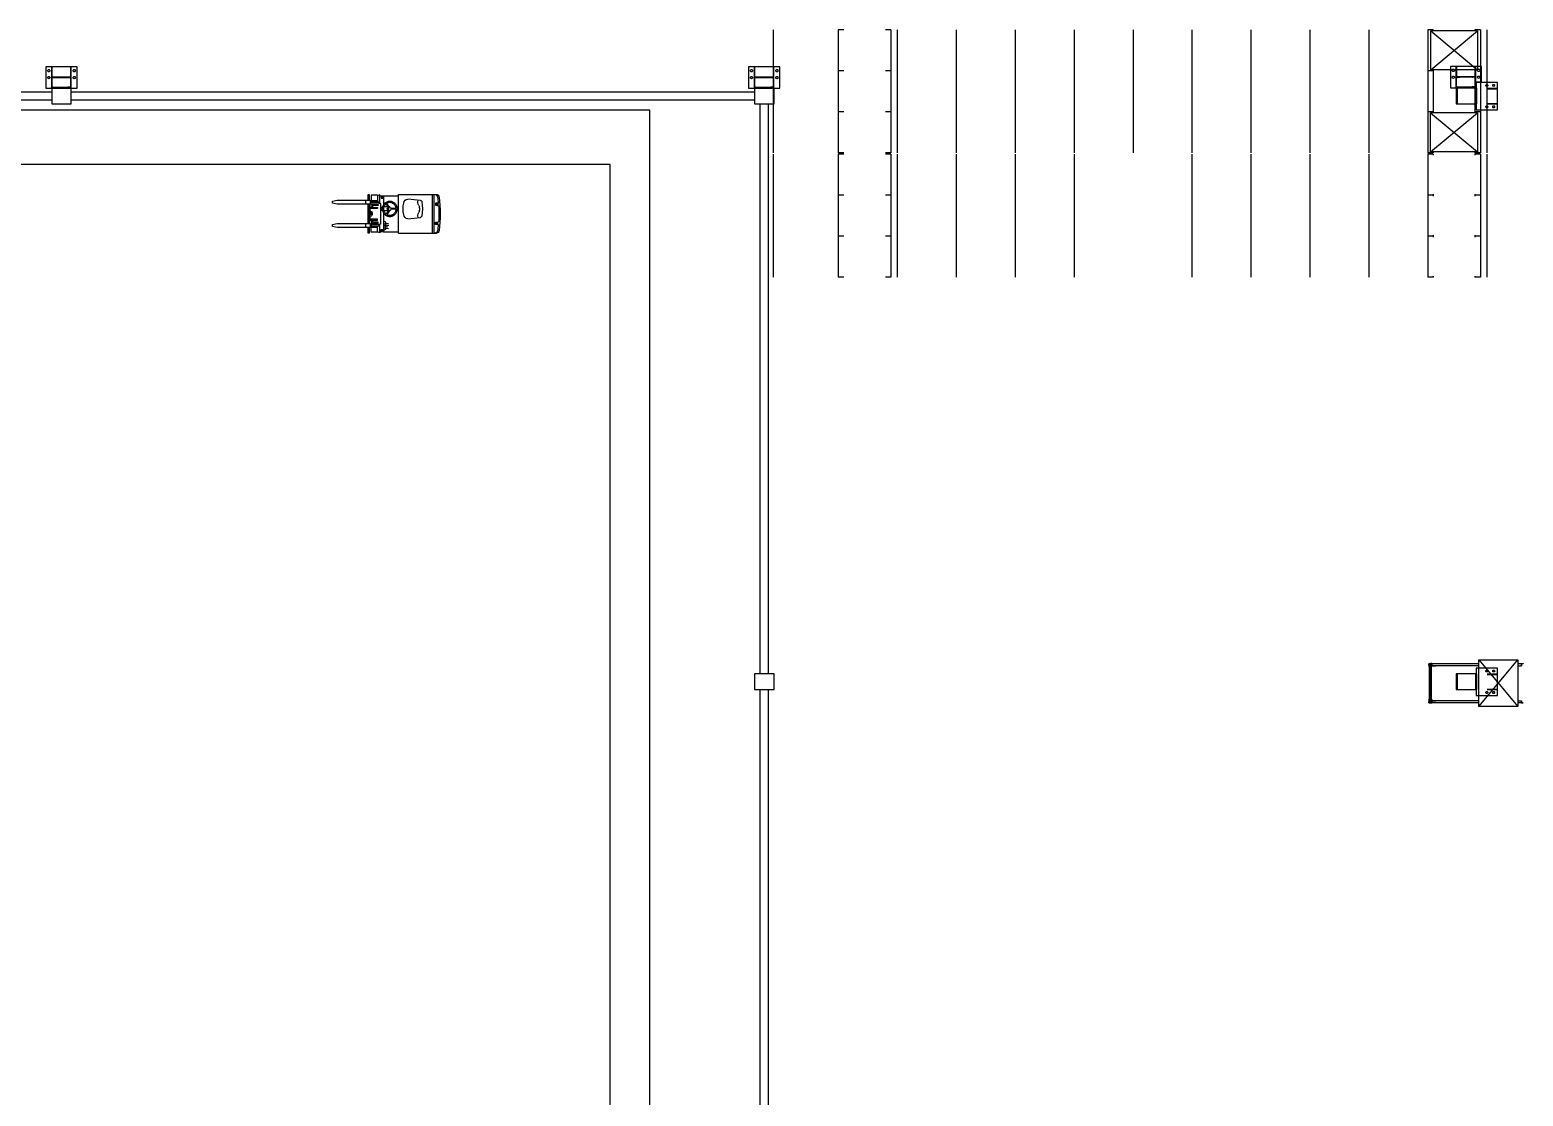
# Model space of a CAD drawing. Header units: metres. Extents: x 2 to 323, y -2 to 254.
# Drawn here: x 202.51 to 240.76, y 86.95 to 114.26 of the extents above; entities that cross this region are included whole.
import ezdxf

# ---------------------------------------------------------------- set-up
doc = ezdxf.new("R2010")
doc.units = ezdxf.units.M
doc.layers.add('REFERENCIA', color=7, linetype='Continuous')

msp = doc.modelspace()

# ---------------------------------------------------------------- linework, layer by layer
at = {"layer": 'REFERENCIA'}
for p, q in [((221.546, 114.258), (221.546, 111.108)), ((223.216, 114.258), (223.216, 111.108)), ((223.356, 114.258), (223.216, 114.258)), ((223.356, 114.258), (223.216, 114.258)), ((223.216, 114.258), (223.216, 111.108)), ((224.566, 114.258), (224.426, 114.258)), ((224.566, 114.258), (224.566, 111.108)), ((224.726, 114.258), (224.726, 111.108)), ((224.726, 114.258), (224.726, 111.108)), ((224.726, 114.258), (224.726, 111.108)), ((226.236, 114.258), (226.236, 111.108)), ((226.236, 114.258), (226.236, 111.108)), ((227.746, 114.258), (227.746, 111.108)), ((227.746, 114.258), (227.746, 111.108)), ((227.746, 114.258), (227.746, 111.108)), ((227.746, 114.258), (227.746, 111.108)), ((227.746, 114.258), (227.746, 111.108)), ((229.256, 114.258), (229.256, 111.108)), ((229.256, 114.258), (229.256, 111.108)), ((229.256, 114.258), (229.256, 111.108)), ((229.256, 114.258), (229.256, 111.108)), ((229.256, 114.258), (229.256, 111.108)), ((230.766, 114.258), (230.766, 111.108)), ((230.766, 114.258), (230.766, 111.108)), ((230.766, 114.258), (230.766, 111.108)), ((230.766, 114.258), (230.766, 111.108)), ((230.766, 114.258), (230.766, 111.108)), ((232.276, 114.258), (232.276, 111.108)), ((232.276, 114.258), (232.276, 111.108)), ((232.276, 114.258), (232.276, 111.108)), ((232.276, 114.258), (232.276, 111.108)), ((232.276, 114.258), (232.276, 111.108)), ((233.786, 114.258), (233.786, 111.108)), ((233.786, 114.258), (233.786, 111.108)), ((233.786, 114.258), (233.786, 111.108)), ((233.786, 114.258), (233.786, 111.108)), ((233.786, 114.258), (233.786, 111.108)), ((235.296, 114.258), (235.296, 111.108)), ((235.296, 114.258), (235.296, 111.108)), ((235.296, 114.258), (235.296, 111.108)), ((235.296, 114.258), (235.296, 111.108)), ((235.296, 114.258), (235.296, 111.108)), ((236.806, 114.258), (236.806, 111.108)), ((236.806, 114.258), (236.806, 111.108)), ((236.806, 114.258), (236.806, 111.108)), ((236.806, 114.258), (236.806, 111.108)), ((236.806, 114.258), (236.806, 111.108)), ((238.316, 114.258), (238.316, 111.108)), ((238.316, 114.258), (238.316, 111.108)), ((238.316, 114.258), (238.316, 111.108)), ((238.456, 114.258), (238.316, 114.258)), ((238.316, 114.258), (238.316, 111.108)), ((238.316, 114.258), (238.316, 111.108)), ((238.316, 114.258), (238.316, 111.108)), ((238.393, 113.233), (238.393, 114.233)), ((239.593, 114.233), (238.393, 114.233)), ((238.393, 113.233), (239.593, 114.233)), ((238.393, 114.233), (239.593, 113.233)), ((238.456, 114.258), (238.456, 114.233)), ((239.666, 114.258), (239.526, 114.258)), ((239.526, 114.258), (239.526, 114.233)), ((239.666, 114.258), (239.526, 114.258)), ((239.526, 114.258), (239.526, 114.233)), ((239.593, 114.233), (239.593, 113.233)), ((239.666, 114.258), (239.666, 111.108)), ((239.666, 114.258), (239.666, 111.108)), ((239.826, 114.258), (239.826, 111.108)), ((239.826, 114.258), (239.826, 111.108)), ((239.826, 114.258), (239.826, 111.108)), ((239.826, 114.258), (239.826, 111.108)), ((239.826, 114.258), (239.826, 111.108)), ((203.08, 113.292), (203.068, 113.292)), ((203.068, 113.042), (203.068, 113.292)), ((203.08, 113.292), (203.068, 113.292)), ((203.068, 113.042), (203.068, 113.292)), ((203.08, 113.042), (203.08, 113.292)), ((203.08, 113.042), (203.08, 113.292)), ((203.568, 113.292), (203.556, 113.292)), ((203.556, 113.042), (203.556, 113.292)), ((203.568, 113.292), (203.556, 113.292)), ((203.556, 113.042), (203.556, 113.292)), ((203.568, 113.042), (203.568, 113.292)), ((203.568, 113.042), (203.568, 113.292)), ((221.08, 113.292), (221.068, 113.292)), ((221.068, 113.042), (221.068, 113.292)), ((221.08, 113.292), (221.068, 113.292)), ((221.068, 113.042), (221.068, 113.292)), ((221.08, 113.042), (221.08, 113.292)), ((221.08, 113.042), (221.08, 113.292)), ((221.568, 113.292), (221.556, 113.292)), ((221.556, 113.042), (221.556, 113.292)), ((221.568, 113.292), (221.556, 113.292)), ((221.556, 113.042), (221.556, 113.292)), ((221.568, 113.042), (221.568, 113.292)), ((221.568, 113.042), (221.568, 113.292)), ((239.593, 113.233), (238.393, 113.233)), ((238.456, 113.233), (238.456, 113.183)), ((239.058, 113.301), (239.046, 113.301)), ((239.046, 113.051), (239.046, 113.301)), ((239.058, 113.301), (239.046, 113.301)), ((239.046, 113.051), (239.046, 113.301)), ((239.058, 113.051), (239.058, 113.301)), ((239.058, 113.051), (239.058, 113.301)), ((239.546, 113.301), (239.534, 113.301)), ((239.534, 113.051), (239.534, 113.301)), ((239.546, 113.301), (239.534, 113.301)), ((239.534, 113.051), (239.534, 113.301)), ((239.546, 113.051), (239.546, 113.301)), ((239.546, 113.051), (239.546, 113.301)), ((203.068, 113.042), (203.159, 113.042)), ((203.068, 112.782), (203.068, 113.042)), ((203.068, 113.042), (203.159, 113.042)), ((203.068, 112.782), (203.068, 113.042)), ((203.078, 112.807), (203.078, 113.017)), ((203.078, 112.807), (203.078, 113.017)), ((203.09, 113.03), (203.153, 113.034)), ((203.09, 113.03), (203.153, 113.034)), ((203.159, 113.041), (203.159, 113.042)), ((203.159, 113.041), (203.159, 113.042)), ((203.478, 113.041), (203.478, 113.042)), ((203.568, 113.042), (203.478, 113.042)), ((203.478, 113.041), (203.478, 113.042)), ((203.568, 113.042), (203.478, 113.042)), ((203.546, 113.03), (203.484, 113.034)), ((203.546, 113.03), (203.484, 113.034)), ((203.558, 112.807), (203.558, 113.017)), ((203.558, 112.807), (203.558, 113.017)), ((203.568, 112.782), (203.568, 113.042)), ((203.568, 112.782), (203.568, 113.042)), ((221.068, 113.042), (221.159, 113.042)), ((221.068, 112.782), (221.068, 113.042)), ((221.068, 113.042), (221.159, 113.042)), ((221.068, 112.782), (221.068, 113.042)), ((221.078, 112.807), (221.078, 113.017)), ((221.078, 112.807), (221.078, 113.017)), ((221.09, 113.03), (221.153, 113.034)), ((221.09, 113.03), (221.153, 113.034)), ((221.159, 113.041), (221.159, 113.042)), ((221.159, 113.041), (221.159, 113.042)), ((221.478, 113.041), (221.478, 113.042)), ((221.568, 113.042), (221.478, 113.042)), ((221.478, 113.041), (221.478, 113.042)), ((221.568, 113.042), (221.478, 113.042)), ((221.546, 113.03), (221.484, 113.034)), ((221.546, 113.03), (221.484, 113.034)), ((221.558, 112.807), (221.558, 113.017)), ((221.558, 112.807), (221.558, 113.017)), ((221.568, 112.782), (221.568, 113.042)), ((221.568, 112.782), (221.568, 113.042)), ((223.356, 113.208), (223.216, 113.208)), ((223.356, 113.208), (223.216, 113.208)), ((224.566, 113.208), (224.426, 113.208)), ((238.456, 113.208), (238.316, 113.208)), ((238.456, 113.183), (238.456, 112.133)), ((239.046, 113.051), (239.136, 113.051)), ((239.046, 112.791), (239.046, 113.051)), ((239.046, 113.051), (239.136, 113.051)), ((239.046, 112.791), (239.046, 113.051)), ((239.056, 112.816), (239.056, 113.026)), ((239.056, 112.816), (239.056, 113.026)), ((239.068, 113.039), (239.13, 113.043)), ((239.068, 113.039), (239.13, 113.043)), ((239.136, 113.05), (239.136, 113.051)), ((239.136, 113.05), (239.136, 113.051)), ((239.455, 113.05), (239.455, 113.051)), ((239.546, 113.051), (239.455, 113.051)), ((239.455, 113.05), (239.455, 113.051)), ((239.546, 113.051), (239.455, 113.051)), ((239.524, 113.039), (239.461, 113.043)), ((239.524, 113.039), (239.461, 113.043)), ((239.526, 113.183), (239.526, 112.133)), ((239.536, 112.816), (239.536, 113.026)), ((239.536, 112.816), (239.536, 113.026)), ((239.546, 112.791), (239.546, 113.051)), ((239.546, 112.791), (239.546, 113.051)), ((185.546, 112.67), (203.071, 112.67)), ((185.546, 112.47), (203.071, 112.47)), ((203.546, 112.761), (203.046, 112.761)), ((203.546, 112.761), (203.046, 112.761)), ((203.068, 112.782), (203.159, 112.782)), ((203.068, 112.782), (203.159, 112.782)), ((203.09, 112.794), (203.153, 112.789)), ((203.09, 112.794), (203.153, 112.789)), ((203.159, 112.783), (203.159, 112.782)), ((203.159, 112.783), (203.159, 112.782)), ((203.478, 112.783), (203.478, 112.782)), ((203.478, 112.783), (203.478, 112.782)), ((203.568, 112.782), (203.478, 112.782)), ((203.568, 112.782), (203.478, 112.782)), ((203.546, 112.794), (203.484, 112.789)), ((203.546, 112.794), (203.484, 112.789)), ((203.568, 112.67), (221.071, 112.67)), ((203.568, 112.47), (221.071, 112.47)), ((221.068, 112.782), (221.159, 112.782)), ((221.068, 112.782), (221.159, 112.782)), ((221.09, 112.794), (221.153, 112.789)), ((221.09, 112.794), (221.153, 112.789)), ((221.159, 112.783), (221.159, 112.782)), ((221.159, 112.783), (221.159, 112.782)), ((221.478, 112.783), (221.478, 112.782)), ((221.478, 112.783), (221.478, 112.782)), ((221.568, 112.782), (221.478, 112.782)), ((221.568, 112.782), (221.478, 112.782)), ((221.546, 112.794), (221.484, 112.789)), ((221.546, 112.794), (221.484, 112.789)), ((239.046, 112.791), (239.136, 112.791)), ((239.046, 112.791), (239.136, 112.791)), ((239.046, 112.761), (239.046, 112.361)), ((239.546, 112.761), (239.046, 112.761)), ((239.046, 112.761), (239.046, 112.361)), ((239.546, 112.761), (239.046, 112.761)), ((239.068, 112.803), (239.13, 112.798)), ((239.068, 112.803), (239.13, 112.798)), ((239.136, 112.792), (239.136, 112.791)), ((239.136, 112.792), (239.136, 112.791)), ((239.455, 112.792), (239.455, 112.791)), ((239.455, 112.792), (239.455, 112.791)), ((239.546, 112.791), (239.455, 112.791)), ((239.546, 112.791), (239.455, 112.791)), ((239.524, 112.803), (239.461, 112.798)), ((239.524, 112.803), (239.461, 112.798)), ((239.836, 112.761), (240.086, 112.761)), ((239.836, 112.761), (240.086, 112.761)), ((239.836, 112.749), (240.086, 112.749)), ((239.836, 112.749), (240.086, 112.749)), ((240.086, 112.749), (240.086, 112.761)), ((240.086, 112.749), (240.086, 112.761)), ((218.39, 112.198), (178.233, 112.198)), ((218.39, 37.642), (218.39, 112.198)), ((223.356, 112.158), (223.216, 112.158)), ((223.356, 112.158), (223.216, 112.158)), ((224.566, 112.158), (224.426, 112.158)), ((238.456, 112.158), (238.316, 112.158)), ((238.391, 111.133), (238.391, 112.133)), ((239.591, 112.133), (238.391, 112.133)), ((238.391, 111.133), (239.591, 112.133)), ((238.391, 112.133), (239.591, 111.133)), ((239.046, 112.361), (239.546, 112.361)), ((239.046, 112.361), (239.546, 112.361)), ((239.526, 112.183), (239.526, 112.133)), ((239.666, 112.158), (239.526, 112.158)), ((239.666, 112.158), (239.526, 112.158)), ((239.591, 112.133), (239.591, 111.133)), ((239.836, 112.373), (240.086, 112.373)), ((239.836, 112.373), (240.086, 112.373)), ((239.836, 112.361), (240.086, 112.361)), ((239.836, 112.361), (240.086, 112.361)), ((240.086, 112.361), (240.086, 112.373)), ((240.086, 112.361), (240.086, 112.373)), ((221.546, 111.073), (221.546, 107.923)), ((223.356, 111.108), (223.216, 111.108)), ((223.216, 111.073), (223.216, 107.923)), ((223.356, 111.073), (223.216, 111.073)), ((223.356, 111.073), (223.216, 111.073)), ((223.216, 111.073), (223.216, 107.923)), ((224.566, 111.108), (224.426, 111.108)), ((224.566, 111.073), (224.426, 111.073)), ((224.566, 111.073), (224.566, 107.923)), ((224.726, 111.073), (224.726, 107.923)), ((224.726, 111.073), (224.726, 107.923)), ((224.726, 111.073), (224.726, 107.923)), ((226.236, 111.073), (226.236, 107.923)), ((226.236, 111.073), (226.236, 107.923)), ((227.746, 111.073), (227.746, 107.923)), ((227.746, 111.073), (227.746, 107.923)), ((227.746, 111.073), (227.746, 107.923)), ((227.746, 111.073), (227.746, 107.923)), ((227.746, 111.073), (227.746, 107.923)), ((229.256, 111.073), (229.256, 107.923)), ((229.256, 111.073), (229.256, 107.923)), ((229.256, 111.073), (229.256, 107.923)), ((229.256, 111.073), (229.256, 107.923)), ((229.256, 111.073), (229.256, 107.923)), ((232.276, 111.073), (232.276, 107.923)), ((232.276, 111.073), (232.276, 107.923)), ((232.276, 111.073), (232.276, 107.923)), ((232.276, 111.073), (232.276, 107.923)), ((232.276, 111.073), (232.276, 107.923)), ((233.786, 111.073), (233.786, 107.923)), ((233.786, 111.073), (233.786, 107.923)), ((233.786, 111.073), (233.786, 107.923)), ((233.786, 111.073), (233.786, 107.923)), ((233.786, 111.073), (233.786, 107.923)), ((235.296, 111.073), (235.296, 107.923)), ((235.296, 111.073), (235.296, 107.923)), ((235.296, 111.073), (235.296, 107.923)), ((235.296, 111.073), (235.296, 107.923)), ((235.296, 111.073), (235.296, 107.923)), ((236.806, 111.073), (236.806, 107.923)), ((236.806, 111.073), (236.806, 107.923)), ((236.806, 111.073), (236.806, 107.923)), ((236.806, 111.073), (236.806, 107.923)), ((236.806, 111.073), (236.806, 107.923)), ((238.456, 111.108), (238.316, 111.108)), ((238.316, 111.073), (238.316, 107.923)), ((238.316, 111.073), (238.316, 107.923)), ((238.316, 111.073), (238.316, 107.923)), ((238.456, 111.073), (238.316, 111.073)), ((238.316, 111.073), (238.316, 107.923)), ((238.316, 111.073), (238.316, 107.923)), ((238.316, 111.073), (238.316, 107.923)), ((239.591, 111.133), (238.391, 111.133)), ((238.456, 111.133), (238.456, 111.108)), ((238.456, 111.073), (238.456, 111.048)), ((239.526, 111.133), (239.526, 111.108)), ((239.526, 111.133), (239.526, 111.108)), ((239.666, 111.108), (239.526, 111.108)), ((239.666, 111.073), (239.526, 111.073)), ((239.526, 111.073), (239.526, 111.048)), ((239.666, 111.073), (239.526, 111.073)), ((239.526, 111.073), (239.526, 111.048)), ((239.666, 111.073), (239.666, 107.923)), ((239.666, 111.073), (239.666, 107.923)), ((239.826, 111.073), (239.826, 107.923)), ((239.826, 111.073), (239.826, 107.923)), ((239.826, 111.073), (239.826, 107.923)), ((239.826, 111.073), (239.826, 107.923)), ((239.826, 111.073), (239.826, 107.923)), ((217.373, 110.813), (179.609, 110.813)), ((217.373, 38.745), (217.373, 110.813)), ((210.26, 109.869), (210.38, 109.895)), ((210.26, 109.822), (210.26, 109.869)), ((210.38, 109.795), (210.26, 109.822)), ((210.38, 109.895), (211.222, 109.895)), ((211.222, 109.795), (210.38, 109.795)), ((211.11, 109.795), (211.11, 109.895)), ((211.175, 110.044), (211.197, 110.044)), ((211.175, 109.895), (211.175, 110.044)), ((211.175, 109.298), (211.175, 109.795)), ((211.197, 110.044), (211.197, 109.895)), ((211.197, 109.795), (211.197, 109.298)), ((211.222, 109.895), (211.222, 109.795)), ((211.252, 109.818), (211.252, 109.852)), ((211.252, 109.852), (211.452, 109.852)), ((211.452, 109.818), (211.252, 109.818)), ((211.254, 110.02), (211.254, 109.89)), ((211.413, 110.02), (211.254, 110.02)), ((211.254, 109.89), (211.412, 109.89)), ((211.472, 110.034), (211.412, 110.004)), ((211.412, 110.004), (211.412, 109.852)), ((211.452, 109.852), (211.452, 109.818)), ((211.452, 109.818), (211.472, 109.818)), ((211.472, 110.004), (211.472, 110.034)), ((211.472, 110.004), (211.563, 110.004)), ((211.472, 109.818), (211.472, 110.004)), ((211.492, 109.798), (211.492, 109.296)), ((211.509, 109.99), (211.509, 109.95)), ((211.549, 109.99), (211.509, 109.99)), ((211.509, 109.95), (211.549, 109.95)), ((211.549, 109.95), (211.549, 109.99)), ((211.563, 110.004), (211.563, 109.764)), ((211.563, 110.004), (211.952, 110.004)), ((211.7, 109.699), (211.636, 109.809)), ((211.717, 109.709), (211.653, 109.821)), ((211.952, 110.044), (212.921, 110.044)), ((211.952, 109.049), (211.952, 110.044)), ((212.513, 109.889), (212.189, 109.922)), ((212.818, 109.049), (212.818, 110.044)), ((212.867, 109.049), (212.867, 110.044)), ((212.897, 109.822), (212.897, 109.764)), ((212.97, 109.822), (212.897, 109.822)), ((212.916, 109.771), (212.916, 109.811)), ((212.916, 109.811), (212.956, 109.811)), ((212.956, 109.811), (212.956, 109.771)), ((223.356, 110.023), (223.216, 110.023)), ((223.356, 110.023), (223.216, 110.023)), ((224.566, 110.023), (224.426, 110.023)), ((238.456, 110.023), (238.316, 110.023)), ((238.456, 110.048), (238.456, 109.998)), ((239.526, 110.048), (239.526, 109.998)), ((239.526, 110.048), (239.526, 109.998)), ((239.666, 110.023), (239.526, 110.023)), ((239.666, 110.023), (239.526, 110.023)), ((211.222, 109.685), (211.222, 109.712)), ((211.222, 109.712), (211.41, 109.712)), ((211.41, 109.685), (211.222, 109.685)), ((211.222, 109.409), (211.222, 109.685)), ((211.222, 109.409), (211.222, 109.382)), ((211.41, 109.409), (211.222, 109.409)), ((211.252, 109.784), (211.427, 109.784)), ((211.252, 109.712), (211.252, 109.784)), ((211.281, 109.712), (211.252, 109.712)), ((211.281, 109.76), (211.281, 109.712)), ((211.427, 109.76), (211.281, 109.76)), ((211.41, 109.712), (211.41, 109.685)), ((211.41, 109.382), (211.41, 109.409)), ((211.427, 109.784), (211.427, 109.76)), ((211.529, 109.622), (211.529, 109.722)), ((211.548, 109.722), (211.529, 109.722)), ((211.548, 109.622), (211.529, 109.622)), ((211.563, 109.579), (211.563, 109.089)), ((211.687, 109.722), (211.579, 109.722)), ((211.687, 109.622), (211.579, 109.622)), ((211.7, 109.645), (211.636, 109.534)), ((211.717, 109.635), (211.653, 109.523)), ((211.691, 109.691), (211.669, 109.691)), ((211.669, 109.653), (211.691, 109.653)), ((211.727, 109.722), (211.71, 109.722)), ((211.727, 109.622), (211.71, 109.622)), ((211.727, 109.71), (211.727, 109.722)), ((211.727, 109.622), (211.727, 109.634)), ((211.882, 109.682), (211.764, 109.682)), ((211.882, 109.662), (211.764, 109.662)), ((212.189, 109.422), (212.512, 109.454)), ((212.897, 109.764), (212.978, 109.748)), ((212.956, 109.771), (212.916, 109.771)), ((210.26, 109.272), (210.38, 109.298)), ((210.26, 109.225), (210.26, 109.272)), ((210.38, 109.198), (210.26, 109.225)), ((210.38, 109.298), (211.222, 109.298)), ((211.222, 109.198), (210.38, 109.198)), ((211.11, 109.198), (211.11, 109.298)), ((211.175, 109.049), (211.175, 109.198)), ((211.197, 109.049), (211.175, 109.049)), ((211.197, 109.198), (211.197, 109.049)), ((211.222, 109.382), (211.41, 109.382)), ((211.222, 109.298), (211.222, 109.198)), ((211.281, 109.382), (211.252, 109.382)), ((211.252, 109.382), (211.252, 109.31)), ((211.252, 109.31), (211.427, 109.31)), ((211.252, 109.276), (211.252, 109.242)), ((211.452, 109.276), (211.252, 109.276)), ((211.252, 109.242), (211.452, 109.242)), ((211.254, 109.073), (211.254, 109.204)), ((211.254, 109.204), (211.412, 109.204)), ((211.413, 109.073), (211.254, 109.073)), ((211.281, 109.334), (211.281, 109.382)), ((211.427, 109.334), (211.281, 109.334)), ((211.412, 109.089), (211.412, 109.242)), ((211.472, 109.06), (211.412, 109.089)), ((211.427, 109.31), (211.427, 109.334)), ((211.452, 109.242), (211.452, 109.276)), ((211.472, 109.276), (211.452, 109.276)), ((211.472, 109.089), (211.472, 109.276)), ((211.563, 109.089), (211.472, 109.089)), ((211.472, 109.089), (211.472, 109.06)), ((211.509, 109.103), (211.509, 109.143)), ((211.509, 109.143), (211.549, 109.143)), ((211.549, 109.103), (211.509, 109.103)), ((211.549, 109.143), (211.549, 109.103)), ((211.562, 109.123), (211.623, 109.155)), ((211.623, 109.332), (211.563, 109.369)), ((211.563, 109.089), (211.952, 109.089)), ((211.579, 109.188), (211.69, 109.17)), ((211.582, 109.29), (211.694, 109.31)), ((211.584, 109.256), (211.7, 109.252)), ((211.584, 109.219), (211.678, 109.215)), ((211.623, 109.155), (211.623, 109.332)), ((211.952, 109.049), (212.921, 109.049)), ((212.897, 109.33), (212.978, 109.345)), ((212.897, 109.271), (212.897, 109.33)), ((212.97, 109.271), (212.897, 109.271)), ((212.916, 109.323), (212.916, 109.283)), ((212.956, 109.323), (212.916, 109.323)), ((212.916, 109.283), (212.956, 109.283)), ((212.956, 109.283), (212.956, 109.323)), ((223.356, 108.973), (223.216, 108.973)), ((223.356, 108.973), (223.216, 108.973)), ((224.566, 108.973), (224.426, 108.973)), ((238.456, 108.973), (238.316, 108.973)), ((238.456, 108.998), (238.456, 108.948)), ((239.526, 108.998), (239.526, 108.948)), ((239.526, 108.998), (239.526, 108.948)), ((239.666, 108.973), (239.526, 108.973)), ((239.666, 108.973), (239.526, 108.973)), ((223.356, 107.923), (223.216, 107.923)), ((224.566, 107.923), (224.426, 107.923)), ((238.456, 107.923), (238.316, 107.923)), ((238.456, 107.948), (238.456, 107.923)), ((239.526, 107.948), (239.526, 107.923)), ((239.526, 107.948), (239.526, 107.923)), ((239.666, 107.923), (239.526, 107.923)), ((239.622, 98.022), (238.424, 98.022)), ((239.622, 97.972), (238.424, 97.972)), ((239.622, 98.123), (240.622, 96.923)), ((239.622, 96.923), (240.622, 98.123)), ((239.046, 97.761), (239.046, 97.361)), ((239.546, 97.761), (239.046, 97.761)), ((239.046, 97.761), (239.046, 97.361)), ((239.546, 97.761), (239.046, 97.761)), ((239.546, 97.361), (239.546, 97.761)), ((239.546, 97.361), (239.546, 97.761)), ((239.836, 97.761), (240.086, 97.761)), ((239.836, 97.761), (240.086, 97.761)), ((239.836, 97.749), (240.086, 97.749)), ((239.836, 97.749), (240.086, 97.749)), ((240.086, 97.749), (240.086, 97.761)), ((240.086, 97.749), (240.086, 97.761)), ((239.046, 97.361), (239.546, 97.361)), ((239.046, 97.361), (239.546, 97.361)), ((239.836, 97.373), (240.086, 97.373)), ((239.836, 97.373), (240.086, 97.373)), ((239.836, 97.361), (240.086, 97.361)), ((239.836, 97.361), (240.086, 97.361)), ((240.086, 97.361), (240.086, 97.373)), ((240.086, 97.361), (240.086, 97.373)), ((239.622, 97.075), (238.424, 97.075)), ((239.622, 97.025), (238.424, 97.025))]:
    msp.add_line(p, q, dxfattribs=at)
for points in [[(203.718, 113.312), (202.918, 113.312), (202.918, 112.762), (203.718, 112.762), (203.718, 113.312)], [(203.718, 113.312), (202.918, 113.312), (202.918, 112.762), (203.718, 112.762), (203.718, 113.312)], [(203.023, 113.212), (203.021, 113.2), (203.014, 113.191), (203.005, 113.184), (202.993, 113.182), (202.981, 113.184), (202.972, 113.191), (202.965, 113.2), (202.963, 113.212), (202.965, 113.223), (202.972, 113.233), (202.981, 113.239), (202.993, 113.242), (203.005, 113.239), (203.014, 113.233), (203.021, 113.223), (203.023, 113.212)], [(203.023, 113.212), (203.021, 113.2), (203.014, 113.191), (203.005, 113.184), (202.993, 113.182), (202.981, 113.184), (202.972, 113.191), (202.965, 113.2), (202.963, 113.212), (202.965, 113.223), (202.972, 113.233), (202.981, 113.239), (202.993, 113.242), (203.005, 113.239), (203.014, 113.233), (203.021, 113.223), (203.023, 113.212)], [(203.673, 113.212), (203.671, 113.2), (203.664, 113.191), (203.655, 113.184), (203.643, 113.182), (203.631, 113.184), (203.622, 113.191), (203.615, 113.2), (203.613, 113.212), (203.615, 113.223), (203.622, 113.233), (203.631, 113.239), (203.643, 113.242), (203.655, 113.239), (203.664, 113.233), (203.671, 113.223), (203.673, 113.212)], [(203.673, 113.212), (203.671, 113.2), (203.664, 113.191), (203.655, 113.184), (203.643, 113.182), (203.631, 113.184), (203.622, 113.191), (203.615, 113.2), (203.613, 113.212), (203.615, 113.223), (203.622, 113.233), (203.631, 113.239), (203.643, 113.242), (203.655, 113.239), (203.664, 113.233), (203.671, 113.223), (203.673, 113.212)], [(221.718, 113.312), (220.918, 113.312), (220.918, 112.762), (221.718, 112.762), (221.718, 113.312)], [(221.718, 113.312), (220.918, 113.312), (220.918, 112.762), (221.718, 112.762), (221.718, 113.312)], [(221.023, 113.212), (221.021, 113.2), (221.014, 113.191), (221.005, 113.184), (220.993, 113.182), (220.981, 113.184), (220.972, 113.191), (220.965, 113.2), (220.963, 113.212), (220.965, 113.223), (220.972, 113.233), (220.981, 113.239), (220.993, 113.242), (221.005, 113.239), (221.014, 113.233), (221.021, 113.223), (221.023, 113.212)], [(221.023, 113.212), (221.021, 113.2), (221.014, 113.191), (221.005, 113.184), (220.993, 113.182), (220.981, 113.184), (220.972, 113.191), (220.965, 113.2), (220.963, 113.212), (220.965, 113.223), (220.972, 113.233), (220.981, 113.239), (220.993, 113.242), (221.005, 113.239), (221.014, 113.233), (221.021, 113.223), (221.023, 113.212)], [(221.673, 113.212), (221.671, 113.2), (221.664, 113.191), (221.655, 113.184), (221.643, 113.182), (221.631, 113.184), (221.622, 113.191), (221.615, 113.2), (221.613, 113.212), (221.615, 113.223), (221.622, 113.233), (221.631, 113.239), (221.643, 113.242), (221.655, 113.239), (221.664, 113.233), (221.671, 113.223), (221.673, 113.212)], [(221.673, 113.212), (221.671, 113.2), (221.664, 113.191), (221.655, 113.184), (221.643, 113.182), (221.631, 113.184), (221.622, 113.191), (221.615, 113.2), (221.613, 113.212), (221.615, 113.223), (221.622, 113.233), (221.631, 113.239), (221.643, 113.242), (221.655, 113.239), (221.664, 113.233), (221.671, 113.223), (221.673, 113.212)], [(239.001, 113.221), (238.998, 113.209), (238.992, 113.2), (238.982, 113.193), (238.971, 113.191), (238.959, 113.193), (238.949, 113.2), (238.943, 113.209), (238.941, 113.221), (238.943, 113.232), (238.949, 113.242), (238.959, 113.248), (238.971, 113.251), (238.982, 113.248), (238.992, 113.242), (238.998, 113.232), (239.001, 113.221)], [(239.001, 113.221), (238.998, 113.209), (238.992, 113.2), (238.982, 113.193), (238.971, 113.191), (238.959, 113.193), (238.949, 113.2), (238.943, 113.209), (238.941, 113.221), (238.943, 113.232), (238.949, 113.242), (238.959, 113.248), (238.971, 113.251), (238.982, 113.248), (238.992, 113.242), (238.998, 113.232), (239.001, 113.221)], [(239.651, 113.221), (239.648, 113.209), (239.642, 113.2), (239.632, 113.193), (239.621, 113.191), (239.609, 113.193), (239.599, 113.2), (239.593, 113.209), (239.591, 113.221), (239.593, 113.232), (239.599, 113.242), (239.609, 113.248), (239.621, 113.251), (239.632, 113.248), (239.642, 113.242), (239.648, 113.232), (239.651, 113.221)], [(239.651, 113.221), (239.648, 113.209), (239.642, 113.2), (239.632, 113.193), (239.621, 113.191), (239.609, 113.193), (239.599, 113.2), (239.593, 113.209), (239.591, 113.221), (239.593, 113.232), (239.599, 113.242), (239.609, 113.248), (239.621, 113.251), (239.632, 113.248), (239.642, 113.242), (239.648, 113.232), (239.651, 113.221)], [(203.023, 113.037), (203.021, 113.025), (203.014, 113.016), (203.005, 113.009), (202.993, 113.007), (202.981, 113.009), (202.972, 113.016), (202.965, 113.025), (202.963, 113.037), (202.965, 113.048), (202.972, 113.058), (202.981, 113.064), (202.993, 113.067), (203.005, 113.064), (203.014, 113.058), (203.021, 113.048), (203.023, 113.037)], [(203.023, 113.037), (203.021, 113.025), (203.014, 113.016), (203.005, 113.009), (202.993, 113.007), (202.981, 113.009), (202.972, 113.016), (202.965, 113.025), (202.963, 113.037), (202.965, 113.048), (202.972, 113.058), (202.981, 113.064), (202.993, 113.067), (203.005, 113.064), (203.014, 113.058), (203.021, 113.048), (203.023, 113.037)], [(203.553, 113.048), (203.083, 113.048), (203.083, 113.042), (203.553, 113.042), (203.553, 113.048)], [(203.553, 113.048), (203.083, 113.048), (203.083, 113.042), (203.553, 113.042), (203.553, 113.048)], [(203.673, 113.037), (203.671, 113.025), (203.664, 113.016), (203.655, 113.009), (203.643, 113.007), (203.631, 113.009), (203.622, 113.016), (203.615, 113.025), (203.613, 113.037), (203.615, 113.048), (203.622, 113.058), (203.631, 113.064), (203.643, 113.067), (203.655, 113.064), (203.664, 113.058), (203.671, 113.048), (203.673, 113.037)], [(203.673, 113.037), (203.671, 113.025), (203.664, 113.016), (203.655, 113.009), (203.643, 113.007), (203.631, 113.009), (203.622, 113.016), (203.615, 113.025), (203.613, 113.037), (203.615, 113.048), (203.622, 113.058), (203.631, 113.064), (203.643, 113.067), (203.655, 113.064), (203.664, 113.058), (203.671, 113.048), (203.673, 113.037)], [(221.023, 113.037), (221.021, 113.025), (221.014, 113.016), (221.005, 113.009), (220.993, 113.007), (220.981, 113.009), (220.972, 113.016), (220.965, 113.025), (220.963, 113.037), (220.965, 113.048), (220.972, 113.058), (220.981, 113.064), (220.993, 113.067), (221.005, 113.064), (221.014, 113.058), (221.021, 113.048), (221.023, 113.037)], [(221.023, 113.037), (221.021, 113.025), (221.014, 113.016), (221.005, 113.009), (220.993, 113.007), (220.981, 113.009), (220.972, 113.016), (220.965, 113.025), (220.963, 113.037), (220.965, 113.048), (220.972, 113.058), (220.981, 113.064), (220.993, 113.067), (221.005, 113.064), (221.014, 113.058), (221.021, 113.048), (221.023, 113.037)], [(221.553, 113.048), (221.083, 113.048), (221.083, 113.042), (221.553, 113.042), (221.553, 113.048)], [(221.553, 113.048), (221.083, 113.048), (221.083, 113.042), (221.553, 113.042), (221.553, 113.048)], [(221.673, 113.037), (221.671, 113.025), (221.664, 113.016), (221.655, 113.009), (221.643, 113.007), (221.631, 113.009), (221.622, 113.016), (221.615, 113.025), (221.613, 113.037), (221.615, 113.048), (221.622, 113.058), (221.631, 113.064), (221.643, 113.067), (221.655, 113.064), (221.664, 113.058), (221.671, 113.048), (221.673, 113.037)], [(221.673, 113.037), (221.671, 113.025), (221.664, 113.016), (221.655, 113.009), (221.643, 113.007), (221.631, 113.009), (221.622, 113.016), (221.615, 113.025), (221.613, 113.037), (221.615, 113.048), (221.622, 113.058), (221.631, 113.064), (221.643, 113.067), (221.655, 113.064), (221.664, 113.058), (221.671, 113.048), (221.673, 113.037)], [(239.001, 113.046), (238.998, 113.034), (238.992, 113.025), (238.982, 113.018), (238.971, 113.016), (238.959, 113.018), (238.949, 113.025), (238.943, 113.034), (238.941, 113.046), (238.943, 113.057), (238.949, 113.067), (238.959, 113.073), (238.971, 113.076), (238.982, 113.073), (238.992, 113.067), (238.998, 113.057), (239.001, 113.046)], [(239.001, 113.046), (238.998, 113.034), (238.992, 113.025), (238.982, 113.018), (238.971, 113.016), (238.959, 113.018), (238.949, 113.025), (238.943, 113.034), (238.941, 113.046), (238.943, 113.057), (238.949, 113.067), (238.959, 113.073), (238.971, 113.076), (238.982, 113.073), (238.992, 113.067), (238.998, 113.057), (239.001, 113.046)], [(239.531, 113.057), (239.061, 113.057), (239.061, 113.051), (239.531, 113.051), (239.531, 113.057)], [(239.531, 113.057), (239.061, 113.057), (239.061, 113.051), (239.531, 113.051), (239.531, 113.057)], [(240.106, 112.211), (240.106, 112.911), (239.556, 112.911), (239.556, 112.211), (240.106, 112.211)], [(240.106, 112.211), (240.106, 112.911), (239.556, 112.911), (239.556, 112.211), (240.106, 112.211)], [(239.651, 113.046), (239.648, 113.034), (239.642, 113.025), (239.632, 113.018), (239.621, 113.016), (239.609, 113.018), (239.599, 113.025), (239.593, 113.034), (239.591, 113.046), (239.593, 113.057), (239.599, 113.067), (239.609, 113.073), (239.621, 113.076), (239.632, 113.073), (239.642, 113.067), (239.648, 113.057), (239.651, 113.046)], [(239.651, 113.046), (239.648, 113.034), (239.642, 113.025), (239.632, 113.018), (239.621, 113.016), (239.609, 113.018), (239.599, 113.025), (239.593, 113.034), (239.591, 113.046), (239.593, 113.057), (239.599, 113.067), (239.609, 113.073), (239.621, 113.076), (239.632, 113.073), (239.642, 113.067), (239.648, 113.057), (239.651, 113.046)], [(239.856, 112.836), (239.854, 112.826), (239.848, 112.818), (239.84, 112.813), (239.831, 112.811), (239.821, 112.813), (239.813, 112.818), (239.808, 112.826), (239.806, 112.836), (239.808, 112.845), (239.813, 112.853), (239.821, 112.859), (239.831, 112.861), (239.84, 112.859), (239.848, 112.853), (239.854, 112.845), (239.856, 112.836)], [(239.856, 112.836), (239.854, 112.826), (239.848, 112.818), (239.84, 112.813), (239.831, 112.811), (239.821, 112.813), (239.813, 112.818), (239.808, 112.826), (239.806, 112.836), (239.808, 112.845), (239.813, 112.853), (239.821, 112.859), (239.831, 112.861), (239.84, 112.859), (239.848, 112.853), (239.854, 112.845), (239.856, 112.836)], [(240.031, 112.836), (240.029, 112.826), (240.023, 112.818), (240.015, 112.813), (240.006, 112.811), (239.996, 112.813), (239.988, 112.818), (239.983, 112.826), (239.981, 112.836), (239.983, 112.845), (239.988, 112.853), (239.996, 112.859), (240.006, 112.861), (240.015, 112.859), (240.023, 112.853), (240.029, 112.845), (240.031, 112.836)], [(240.031, 112.836), (240.029, 112.826), (240.023, 112.818), (240.015, 112.813), (240.006, 112.811), (239.996, 112.813), (239.988, 112.818), (239.983, 112.826), (239.981, 112.836), (239.983, 112.845), (239.988, 112.853), (239.996, 112.859), (240.006, 112.861), (240.015, 112.859), (240.023, 112.853), (240.029, 112.845), (240.031, 112.836)], [(203.068, 112.362), (203.568, 112.362), (203.568, 112.762), (203.068, 112.762), (203.068, 112.362)], [(203.068, 112.362), (203.568, 112.362), (203.568, 112.762), (203.068, 112.762), (203.068, 112.362)], [(203.068, 112.362), (203.568, 112.362), (203.568, 112.762), (203.068, 112.762), (203.068, 112.362)], [(203.068, 112.362), (203.568, 112.362), (203.568, 112.762), (203.068, 112.762), (203.068, 112.362)], [(203.553, 112.782), (203.083, 112.782), (203.083, 112.776), (203.553, 112.776), (203.553, 112.782)], [(203.553, 112.782), (203.083, 112.782), (203.083, 112.776), (203.553, 112.776), (203.553, 112.782)], [(221.071, 112.362), (221.571, 112.362), (221.571, 112.762), (221.071, 112.762), (221.071, 112.362)], [(221.071, 112.362), (221.571, 112.362), (221.571, 112.762), (221.071, 112.762), (221.071, 112.362)], [(221.553, 112.782), (221.083, 112.782), (221.083, 112.776), (221.553, 112.776), (221.553, 112.782)], [(221.553, 112.782), (221.083, 112.782), (221.083, 112.776), (221.553, 112.776), (221.553, 112.782)], [(239.046, 112.761), (239.046, 112.361), (239.546, 112.361), (239.546, 112.761), (239.046, 112.761)], [(239.046, 112.761), (239.046, 112.361), (239.546, 112.361), (239.546, 112.761), (239.046, 112.761)], [(239.531, 112.791), (239.061, 112.791), (239.061, 112.785), (239.531, 112.785), (239.531, 112.791)], [(239.531, 112.791), (239.061, 112.791), (239.061, 112.785), (239.531, 112.785), (239.531, 112.791)], [(239.071, 112.361), (239.571, 112.361), (239.571, 112.761), (239.071, 112.761), (239.071, 112.361)], [(239.071, 112.361), (239.571, 112.361), (239.571, 112.761), (239.071, 112.761), (239.071, 112.361)], [(221.417, 97.761), (221.213, 97.761), (221.213, 112.361), (221.417, 112.361), (221.417, 97.761)], [(239.856, 112.286), (239.854, 112.276), (239.848, 112.268), (239.84, 112.263), (239.831, 112.261), (239.821, 112.263), (239.813, 112.268), (239.808, 112.276), (239.806, 112.286), (239.808, 112.295), (239.813, 112.303), (239.821, 112.309), (239.831, 112.311), (239.84, 112.309), (239.848, 112.303), (239.854, 112.295), (239.856, 112.286)], [(239.856, 112.286), (239.854, 112.276), (239.848, 112.268), (239.84, 112.263), (239.831, 112.261), (239.821, 112.263), (239.813, 112.268), (239.808, 112.276), (239.806, 112.286), (239.808, 112.295), (239.813, 112.303), (239.821, 112.309), (239.831, 112.311), (239.84, 112.309), (239.848, 112.303), (239.854, 112.295), (239.856, 112.286)], [(240.031, 112.286), (240.029, 112.276), (240.023, 112.268), (240.015, 112.263), (240.006, 112.261), (239.996, 112.263), (239.988, 112.268), (239.983, 112.276), (239.981, 112.286), (239.983, 112.295), (239.988, 112.303), (239.996, 112.309), (240.006, 112.311), (240.015, 112.309), (240.023, 112.303), (240.029, 112.295), (240.031, 112.286)], [(240.031, 112.286), (240.029, 112.276), (240.023, 112.268), (240.015, 112.263), (240.006, 112.261), (239.996, 112.263), (239.988, 112.268), (239.983, 112.276), (239.981, 112.286), (239.983, 112.295), (239.988, 112.303), (239.996, 112.309), (240.006, 112.311), (240.015, 112.309), (240.023, 112.303), (240.029, 112.295), (240.031, 112.286)], [(211.237, 109.548), (211.238, 109.542), (211.241, 109.537), (211.246, 109.534), (211.252, 109.533), (211.258, 109.534), (211.263, 109.537), (211.266, 109.542), (211.268, 109.548), (211.266, 109.554), (211.263, 109.559), (211.258, 109.562), (211.252, 109.563), (211.246, 109.562), (211.241, 109.559), (211.238, 109.554), (211.237, 109.548)], [(238.419, 98.021), (238.419, 98.021), (238.42, 98.021), (238.42, 98.021), (238.42, 98.02), (238.42, 97.991), (238.42, 97.99), (238.42, 97.99), (238.42, 97.99), (238.42, 97.99), (238.411, 97.983), (238.41, 97.982), (238.41, 97.982), (238.41, 97.982), (238.41, 97.981), (238.41, 97.945), (238.41, 97.944), (238.411, 97.944), (238.411, 97.943), (238.412, 97.943), (238.422, 97.943), (238.422, 97.945), (238.413, 97.945), (238.413, 97.945), (238.412, 97.946), (238.412, 97.946), (238.412, 97.946), (238.412, 97.981), (238.412, 97.981), (238.412, 97.981), (238.412, 97.981), (238.412, 97.982), (238.421, 97.989), (238.422, 97.989), (238.422, 97.989), (238.422, 97.99), (238.422, 97.99), (238.422, 98.021), (238.422, 98.022), (238.421, 98.023), (238.421, 98.023), (238.42, 98.023), (238.344, 98.023), (238.344, 98.023), (238.343, 98.023), (238.343, 98.023), (238.343, 98.023), (238.342, 98.022), (238.342, 98.022), (238.342, 98.022), (238.342, 98.021), (238.342, 97.99), (238.342, 97.99), (238.342, 97.989), (238.342, 97.989), (238.343, 97.989), (238.352, 97.982), (238.352, 97.981), (238.352, 97.981), (238.352, 97.981), (238.352, 97.981), (238.352, 97.946), (238.352, 97.946), (238.352, 97.946), (238.351, 97.945), (238.351, 97.945), (238.342, 97.945), (238.342, 97.943), (238.352, 97.943), (238.353, 97.943), (238.353, 97.944), (238.354, 97.944), (238.354, 97.945), (238.354, 97.981), (238.354, 97.982), (238.354, 97.982), (238.354, 97.982), (238.353, 97.983), (238.344, 97.99), (238.344, 97.99), (238.344, 97.99), (238.344, 97.99), (238.344, 97.991), (238.344, 98.02), (238.344, 98.021), (238.344, 98.021), (238.345, 98.021), (238.345, 98.021), (238.419, 98.021)], [(238.38, 97.999), (238.355, 97.999), (238.355, 97.049), (238.38, 97.049), (238.38, 97.999)], [(238.421, 98.023), (238.421, 98.023), (238.422, 98.023), (238.422, 98.023), (238.422, 98.022), (238.422, 97.97), (238.424, 97.97), (238.424, 98.023), (238.424, 98.024), (238.423, 98.025), (238.423, 98.025), (238.422, 98.025), (238.384, 98.025), (238.384, 98.023), (238.421, 98.023)], [(238.41, 97.999), (238.385, 97.999), (238.385, 97.049), (238.41, 97.049), (238.41, 97.999)], [(239.622, 98.123), (240.622, 98.123), (240.622, 96.923), (239.622, 96.923), (239.622, 98.123)], [(240.723, 98.023), (240.723, 98.023), (240.723, 98.023), (240.722, 98.023), (240.722, 98.023), (240.722, 98.023), (240.722, 98.023), (240.722, 98.022), (240.722, 98.022), (240.722, 97.97), (240.72, 97.97), (240.72, 98.023), (240.72, 98.024), (240.721, 98.025), (240.721, 98.025), (240.722, 98.025), (240.76, 98.025), (240.76, 98.023), (240.723, 98.023)], [(221.071, 97.361), (221.571, 97.361), (221.571, 97.761), (221.071, 97.761), (221.071, 97.361)], [(221.071, 97.361), (221.571, 97.361), (221.571, 97.761), (221.071, 97.761), (221.071, 97.361)], [(239.046, 97.761), (239.046, 97.361), (239.546, 97.361), (239.546, 97.761), (239.046, 97.761)], [(239.046, 97.761), (239.046, 97.361), (239.546, 97.361), (239.546, 97.761), (239.046, 97.761)], [(239.071, 97.361), (239.571, 97.361), (239.571, 97.761), (239.071, 97.761), (239.071, 97.361)], [(239.071, 97.361), (239.571, 97.361), (239.571, 97.761), (239.071, 97.761), (239.071, 97.361)], [(240.106, 97.211), (240.106, 97.911), (239.556, 97.911), (239.556, 97.211), (240.106, 97.211)], [(240.106, 97.211), (240.106, 97.911), (239.556, 97.911), (239.556, 97.211), (240.106, 97.211)], [(239.856, 97.836), (239.854, 97.826), (239.848, 97.818), (239.84, 97.813), (239.831, 97.811), (239.821, 97.813), (239.813, 97.818), (239.808, 97.826), (239.806, 97.836), (239.808, 97.845), (239.813, 97.853), (239.821, 97.859), (239.831, 97.861), (239.84, 97.859), (239.848, 97.853), (239.854, 97.845), (239.856, 97.836)], [(239.856, 97.836), (239.854, 97.826), (239.848, 97.818), (239.84, 97.813), (239.831, 97.811), (239.821, 97.813), (239.813, 97.818), (239.808, 97.826), (239.806, 97.836), (239.808, 97.845), (239.813, 97.853), (239.821, 97.859), (239.831, 97.861), (239.84, 97.859), (239.848, 97.853), (239.854, 97.845), (239.856, 97.836)], [(240.031, 97.836), (240.029, 97.826), (240.023, 97.818), (240.015, 97.813), (240.006, 97.811), (239.996, 97.813), (239.988, 97.818), (239.983, 97.826), (239.981, 97.836), (239.983, 97.845), (239.988, 97.853), (239.996, 97.859), (240.006, 97.861), (240.015, 97.859), (240.023, 97.853), (240.029, 97.845), (240.031, 97.836)], [(240.031, 97.836), (240.029, 97.826), (240.023, 97.818), (240.015, 97.813), (240.006, 97.811), (239.996, 97.813), (239.988, 97.818), (239.983, 97.826), (239.981, 97.836), (239.983, 97.845), (239.988, 97.853), (239.996, 97.859), (240.006, 97.861), (240.015, 97.859), (240.023, 97.853), (240.029, 97.845), (240.031, 97.836)], [(221.417, 82.761), (221.213, 82.761), (221.213, 97.361), (221.417, 97.361), (221.417, 82.761)], [(239.856, 97.286), (239.854, 97.276), (239.848, 97.268), (239.84, 97.263), (239.831, 97.261), (239.821, 97.263), (239.813, 97.268), (239.808, 97.276), (239.806, 97.286), (239.808, 97.295), (239.813, 97.303), (239.821, 97.309), (239.831, 97.311), (239.84, 97.309), (239.848, 97.303), (239.854, 97.295), (239.856, 97.286)], [(239.856, 97.286), (239.854, 97.276), (239.848, 97.268), (239.84, 97.263), (239.831, 97.261), (239.821, 97.263), (239.813, 97.268), (239.808, 97.276), (239.806, 97.286), (239.808, 97.295), (239.813, 97.303), (239.821, 97.309), (239.831, 97.311), (239.84, 97.309), (239.848, 97.303), (239.854, 97.295), (239.856, 97.286)], [(240.031, 97.286), (240.029, 97.276), (240.023, 97.268), (240.015, 97.263), (240.006, 97.261), (239.996, 97.263), (239.988, 97.268), (239.983, 97.276), (239.981, 97.286), (239.983, 97.295), (239.988, 97.303), (239.996, 97.309), (240.006, 97.311), (240.015, 97.309), (240.023, 97.303), (240.029, 97.295), (240.031, 97.286)], [(240.031, 97.286), (240.029, 97.276), (240.023, 97.268), (240.015, 97.263), (240.006, 97.261), (239.996, 97.263), (239.988, 97.268), (239.983, 97.276), (239.981, 97.286), (239.983, 97.295), (239.988, 97.303), (239.996, 97.309), (240.006, 97.311), (240.015, 97.309), (240.023, 97.303), (240.029, 97.295), (240.031, 97.286)], [(238.419, 97.025), (238.419, 97.025), (238.42, 97.026), (238.42, 97.026), (238.42, 97.026), (238.42, 97.056), (238.42, 97.056), (238.42, 97.056), (238.42, 97.056), (238.42, 97.057), (238.411, 97.064), (238.41, 97.064), (238.41, 97.064), (238.41, 97.065), (238.41, 97.065), (238.41, 97.101), (238.41, 97.102), (238.411, 97.103), (238.411, 97.103), (238.412, 97.103), (238.422, 97.103), (238.422, 97.101), (238.413, 97.101), (238.413, 97.101), (238.412, 97.101), (238.412, 97.101), (238.412, 97.1), (238.412, 97.066), (238.412, 97.065), (238.412, 97.065), (238.412, 97.065), (238.412, 97.065), (238.421, 97.058), (238.422, 97.058), (238.422, 97.057), (238.422, 97.057), (238.422, 97.056), (238.422, 97.025), (238.422, 97.024), (238.421, 97.024), (238.421, 97.023), (238.42, 97.023), (238.344, 97.023), (238.343, 97.023), (238.343, 97.024), (238.342, 97.024), (238.342, 97.025), (238.342, 97.056), (238.342, 97.057), (238.342, 97.057), (238.342, 97.058), (238.343, 97.058), (238.352, 97.065), (238.352, 97.065), (238.352, 97.065), (238.352, 97.065), (238.352, 97.066), (238.352, 97.1), (238.352, 97.101), (238.352, 97.101), (238.351, 97.101), (238.351, 97.101), (238.342, 97.101), (238.342, 97.103), (238.352, 97.103), (238.353, 97.103), (238.353, 97.103), (238.354, 97.102), (238.354, 97.101), (238.354, 97.065), (238.354, 97.065), (238.354, 97.064), (238.354, 97.064), (238.353, 97.064), (238.344, 97.057), (238.344, 97.056), (238.344, 97.056), (238.344, 97.056), (238.344, 97.056), (238.344, 97.026), (238.344, 97.026), (238.344, 97.026), (238.345, 97.025), (238.345, 97.025), (238.419, 97.025)], [(238.421, 97.023), (238.421, 97.023), (238.422, 97.024), (238.422, 97.024), (238.422, 97.024), (238.422, 97.076), (238.424, 97.076), (238.424, 97.023), (238.424, 97.023), (238.424, 97.022), (238.424, 97.022), (238.423, 97.022), (238.423, 97.022), (238.423, 97.021), (238.422, 97.021), (238.422, 97.021), (238.384, 97.021), (238.384, 97.023), (238.421, 97.023)], [(240.723, 97.023), (240.723, 97.023), (240.722, 97.024), (240.722, 97.024), (240.722, 97.024), (240.722, 97.076), (240.72, 97.076), (240.72, 97.023), (240.72, 97.023), (240.72, 97.022), (240.72, 97.022), (240.721, 97.022), (240.721, 97.022), (240.721, 97.021), (240.722, 97.021), (240.722, 97.021), (240.76, 97.021), (240.76, 97.023), (240.723, 97.023)]]:
    msp.add_lwpolyline(points, close=True, dxfattribs=at)
for points in [[(239.546, 112.931), (239.696, 112.931), (239.696, 113.321), (238.896, 113.321), (238.896, 112.771), (239.556, 112.771)], [(239.546, 112.931), (239.696, 112.931), (239.696, 113.321), (238.896, 113.321), (238.896, 112.771), (239.556, 112.771)], [(203.09, 113.03), (203.085, 113.028), (203.082, 113.026), (203.079, 113.022), (203.078, 113.017)], [(203.09, 113.03), (203.085, 113.028), (203.082, 113.026), (203.079, 113.022), (203.078, 113.017)], [(203.153, 113.034), (203.155, 113.035), (203.157, 113.036), (203.158, 113.038), (203.159, 113.041)], [(203.153, 113.034), (203.155, 113.035), (203.157, 113.036), (203.158, 113.038), (203.159, 113.041)], [(203.478, 113.041), (203.478, 113.038), (203.479, 113.036), (203.481, 113.035), (203.484, 113.034)], [(203.478, 113.041), (203.478, 113.038), (203.479, 113.036), (203.481, 113.035), (203.484, 113.034)], [(203.558, 113.017), (203.557, 113.022), (203.555, 113.026), (203.551, 113.028), (203.546, 113.03)], [(203.558, 113.017), (203.557, 113.022), (203.555, 113.026), (203.551, 113.028), (203.546, 113.03)], [(221.09, 113.03), (221.085, 113.028), (221.082, 113.026), (221.079, 113.022), (221.078, 113.017)], [(221.09, 113.03), (221.085, 113.028), (221.082, 113.026), (221.079, 113.022), (221.078, 113.017)], [(221.153, 113.034), (221.155, 113.035), (221.157, 113.036), (221.158, 113.038), (221.159, 113.041)], [(221.153, 113.034), (221.155, 113.035), (221.157, 113.036), (221.158, 113.038), (221.159, 113.041)], [(221.478, 113.041), (221.478, 113.038), (221.479, 113.036), (221.481, 113.035), (221.484, 113.034)], [(221.478, 113.041), (221.478, 113.038), (221.479, 113.036), (221.481, 113.035), (221.484, 113.034)], [(221.558, 113.017), (221.557, 113.022), (221.555, 113.026), (221.551, 113.028), (221.546, 113.03)], [(221.558, 113.017), (221.557, 113.022), (221.555, 113.026), (221.551, 113.028), (221.546, 113.03)], [(239.068, 113.039), (239.063, 113.037), (239.059, 113.035), (239.057, 113.031), (239.056, 113.026)], [(239.068, 113.039), (239.063, 113.037), (239.059, 113.035), (239.057, 113.031), (239.056, 113.026)], [(239.13, 113.043), (239.132, 113.044), (239.134, 113.045), (239.136, 113.047), (239.136, 113.05)], [(239.13, 113.043), (239.132, 113.044), (239.134, 113.045), (239.136, 113.047), (239.136, 113.05)], [(239.455, 113.05), (239.456, 113.047), (239.457, 113.045), (239.459, 113.044), (239.461, 113.043)], [(239.455, 113.05), (239.456, 113.047), (239.457, 113.045), (239.459, 113.044), (239.461, 113.043)], [(239.536, 113.026), (239.535, 113.031), (239.532, 113.035), (239.528, 113.037), (239.524, 113.039)], [(239.536, 113.026), (239.535, 113.031), (239.532, 113.035), (239.528, 113.037), (239.524, 113.039)], [(203.078, 112.807), (203.079, 112.802), (203.082, 112.798), (203.085, 112.795), (203.09, 112.794)], [(203.078, 112.807), (203.079, 112.802), (203.082, 112.798), (203.085, 112.795), (203.09, 112.794)], [(203.159, 112.783), (203.158, 112.785), (203.157, 112.787), (203.155, 112.789), (203.153, 112.789)], [(203.159, 112.783), (203.158, 112.785), (203.157, 112.787), (203.155, 112.789), (203.153, 112.789)], [(203.484, 112.789), (203.481, 112.789), (203.479, 112.787), (203.478, 112.785), (203.478, 112.783)], [(203.484, 112.789), (203.481, 112.789), (203.479, 112.787), (203.478, 112.785), (203.478, 112.783)], [(203.546, 112.794), (203.551, 112.795), (203.555, 112.798), (203.557, 112.802), (203.558, 112.807)], [(203.546, 112.794), (203.551, 112.795), (203.555, 112.798), (203.557, 112.802), (203.558, 112.807)], [(221.078, 112.807), (221.079, 112.802), (221.082, 112.798), (221.085, 112.795), (221.09, 112.794)], [(221.078, 112.807), (221.079, 112.802), (221.082, 112.798), (221.085, 112.795), (221.09, 112.794)], [(221.159, 112.783), (221.158, 112.785), (221.157, 112.787), (221.155, 112.789), (221.153, 112.789)], [(221.159, 112.783), (221.158, 112.785), (221.157, 112.787), (221.155, 112.789), (221.153, 112.789)], [(221.484, 112.789), (221.481, 112.789), (221.479, 112.787), (221.478, 112.785), (221.478, 112.783)], [(221.484, 112.789), (221.481, 112.789), (221.479, 112.787), (221.478, 112.785), (221.478, 112.783)], [(221.546, 112.794), (221.551, 112.795), (221.555, 112.798), (221.557, 112.802), (221.558, 112.807)], [(221.546, 112.794), (221.551, 112.795), (221.555, 112.798), (221.557, 112.802), (221.558, 112.807)], [(239.056, 112.816), (239.057, 112.811), (239.059, 112.807), (239.063, 112.804), (239.068, 112.803)], [(239.056, 112.816), (239.057, 112.811), (239.059, 112.807), (239.063, 112.804), (239.068, 112.803)], [(239.136, 112.792), (239.136, 112.794), (239.134, 112.796), (239.132, 112.798), (239.13, 112.798)], [(239.136, 112.792), (239.136, 112.794), (239.134, 112.796), (239.132, 112.798), (239.13, 112.798)], [(239.461, 112.798), (239.459, 112.798), (239.457, 112.796), (239.456, 112.794), (239.455, 112.792)], [(239.461, 112.798), (239.459, 112.798), (239.457, 112.796), (239.456, 112.794), (239.455, 112.792)], [(239.524, 112.803), (239.528, 112.804), (239.532, 112.807), (239.535, 112.811), (239.536, 112.816)], [(239.524, 112.803), (239.528, 112.804), (239.532, 112.807), (239.535, 112.811), (239.536, 112.816)], [(211.472, 109.818), (211.48, 109.816), (211.487, 109.812), (211.491, 109.805), (211.492, 109.798)], [(211.557, 109.749), (211.564, 109.766), (211.573, 109.783), (211.584, 109.799), (211.596, 109.813)], [(211.585, 109.738), (211.591, 109.753), (211.599, 109.767), (211.608, 109.78), (211.618, 109.793)], [(211.596, 109.813), (211.61, 109.826), (211.625, 109.838), (211.64, 109.848), (211.657, 109.857)], [(211.618, 109.793), (211.623, 109.797), (211.627, 109.801), (211.632, 109.805), (211.636, 109.809)], [(211.653, 109.821), (211.657, 109.823), (211.661, 109.825), (211.665, 109.827), (211.669, 109.829)], [(211.657, 109.857), (211.674, 109.863), (211.691, 109.868), (211.709, 109.871), (211.727, 109.872)], [(211.669, 109.829), (211.683, 109.835), (211.698, 109.839), (211.712, 109.841), (211.727, 109.842)], [(211.727, 109.872), (211.745, 109.871), (211.763, 109.868), (211.78, 109.863), (211.797, 109.857)], [(211.727, 109.842), (211.742, 109.841), (211.757, 109.839), (211.771, 109.835), (211.785, 109.829)], [(211.785, 109.829), (211.799, 109.822), (211.812, 109.814), (211.825, 109.804), (211.836, 109.793)], [(211.797, 109.857), (211.814, 109.848), (211.83, 109.838), (211.845, 109.826), (211.858, 109.813)], [(211.836, 109.793), (211.846, 109.78), (211.856, 109.767), (211.863, 109.753), (211.87, 109.738)], [(211.858, 109.813), (211.87, 109.799), (211.881, 109.783), (211.89, 109.766), (211.898, 109.749)], [(212.089, 109.522), (212.073, 109.596), (212.068, 109.672), (212.073, 109.747), (212.089, 109.822)], [(212.089, 109.822), (212.097, 109.861), (212.118, 109.893), (212.15, 109.914), (212.189, 109.922)], [(212.469, 109.762), (212.456, 109.794), (212.449, 109.827), (212.448, 109.862), (212.453, 109.896)], [(212.513, 109.889), (212.526, 109.886), (212.536, 109.879), (212.544, 109.868), (212.548, 109.856)], [(212.548, 109.856), (212.56, 109.764), (212.564, 109.672), (212.559, 109.579), (212.547, 109.487)], [(212.883, 110.044), (212.908, 110.037), (212.929, 110.022), (212.944, 110.001), (212.952, 109.976)], [(212.921, 110.044), (212.946, 110.037), (212.967, 110.022), (212.982, 110.001), (212.99, 109.976)], [(212.952, 109.976), (212.957, 109.938), (212.962, 109.899), (212.966, 109.861), (212.97, 109.822)], [(212.99, 109.976), (213.004, 109.869), (213.013, 109.762), (213.018, 109.655), (213.019, 109.547)], [(211.222, 109.619), (211.246, 109.61), (211.264, 109.594), (211.275, 109.572), (211.277, 109.547)], [(211.277, 109.547), (211.275, 109.522), (211.264, 109.5), (211.246, 109.483), (211.222, 109.474)], [(211.542, 109.672), (211.543, 109.692), (211.546, 109.711), (211.55, 109.73), (211.557, 109.749)], [(211.557, 109.595), (211.55, 109.613), (211.546, 109.633), (211.543, 109.652), (211.542, 109.672)], [(211.596, 109.53), (211.584, 109.545), (211.573, 109.561), (211.564, 109.577), (211.557, 109.595)], [(211.572, 109.672), (211.573, 109.689), (211.575, 109.706), (211.579, 109.722), (211.585, 109.738)], [(211.585, 109.605), (211.579, 109.621), (211.575, 109.638), (211.573, 109.655), (211.572, 109.672)], [(211.618, 109.551), (211.608, 109.563), (211.599, 109.576), (211.591, 109.59), (211.585, 109.605)], [(211.657, 109.487), (211.64, 109.495), (211.625, 109.505), (211.61, 109.517), (211.596, 109.53)], [(211.636, 109.534), (211.632, 109.538), (211.627, 109.542), (211.623, 109.546), (211.618, 109.551)], [(211.669, 109.514), (211.665, 109.516), (211.661, 109.518), (211.657, 109.52), (211.653, 109.523)], [(211.727, 109.472), (211.709, 109.473), (211.691, 109.476), (211.674, 109.48), (211.657, 109.487)], [(211.669, 109.653), (211.664, 109.662), (211.662, 109.672), (211.664, 109.682), (211.669, 109.691)], [(211.727, 109.502), (211.712, 109.503), (211.698, 109.505), (211.683, 109.509), (211.669, 109.514)], [(211.7, 109.645), (211.692, 109.657), (211.689, 109.672), (211.692, 109.686), (211.7, 109.699)], [(211.717, 109.709), (211.733, 109.71), (211.746, 109.705), (211.757, 109.695), (211.764, 109.682)], [(211.764, 109.662), (211.757, 109.648), (211.746, 109.639), (211.733, 109.634), (211.717, 109.635)], [(211.785, 109.514), (211.771, 109.509), (211.757, 109.505), (211.742, 109.503), (211.727, 109.502)], [(211.797, 109.487), (211.78, 109.48), (211.763, 109.476), (211.745, 109.473), (211.727, 109.472)], [(211.836, 109.551), (211.825, 109.54), (211.812, 109.53), (211.799, 109.521), (211.785, 109.514)], [(211.858, 109.53), (211.845, 109.517), (211.83, 109.505), (211.814, 109.495), (211.797, 109.487)], [(211.87, 109.605), (211.863, 109.59), (211.856, 109.576), (211.846, 109.563), (211.836, 109.551)], [(211.898, 109.595), (211.89, 109.577), (211.881, 109.561), (211.87, 109.545), (211.858, 109.53)], [(211.87, 109.738), (211.875, 109.725), (211.878, 109.711), (211.881, 109.696), (211.882, 109.682)], [(211.882, 109.662), (211.881, 109.647), (211.878, 109.633), (211.875, 109.619), (211.87, 109.605)], [(211.898, 109.749), (211.904, 109.73), (211.909, 109.711), (211.911, 109.692), (211.912, 109.672)], [(211.912, 109.672), (211.911, 109.652), (211.909, 109.633), (211.904, 109.613), (211.898, 109.595)], [(212.189, 109.422), (212.15, 109.43), (212.118, 109.451), (212.097, 109.483), (212.089, 109.522)], [(212.453, 109.448), (212.448, 109.482), (212.449, 109.516), (212.456, 109.55), (212.469, 109.582)], [(212.469, 109.762), (212.478, 109.74), (212.483, 109.718), (212.486, 109.695), (212.485, 109.672)], [(212.485, 109.672), (212.486, 109.649), (212.483, 109.626), (212.478, 109.603), (212.469, 109.582)], [(212.547, 109.487), (212.543, 109.475), (212.535, 109.465), (212.525, 109.458), (212.512, 109.454)], [(212.978, 109.748), (212.98, 109.698), (212.981, 109.648), (212.981, 109.597), (212.981, 109.547)], [(212.981, 109.547), (212.981, 109.496), (212.981, 109.446), (212.98, 109.396), (212.978, 109.345)], [(213.019, 109.547), (213.018, 109.439), (213.013, 109.331), (213.004, 109.224), (212.99, 109.117)], [(211.492, 109.296), (211.491, 109.288), (211.487, 109.282), (211.48, 109.278), (211.472, 109.276)], [(212.952, 109.117), (212.944, 109.092), (212.929, 109.072), (212.908, 109.057), (212.883, 109.049)], [(212.99, 109.117), (212.982, 109.092), (212.967, 109.072), (212.946, 109.057), (212.921, 109.049)], [(212.97, 109.271), (212.966, 109.233), (212.962, 109.194), (212.957, 109.156), (212.952, 109.117)], [(238.522, 98.022), (238.424, 98.022), (238.424, 97.972), (238.522, 97.972)], [(240.622, 97.972), (240.72, 97.972), (240.72, 98.022), (240.622, 98.022)], [(238.522, 97.025), (238.424, 97.025), (238.424, 97.075), (238.522, 97.075)], [(240.622, 97.075), (240.72, 97.075), (240.72, 97.025), (240.622, 97.025)]]:
    msp.add_lwpolyline(points, dxfattribs=at)

doc.saveas('drawing.dxf')
